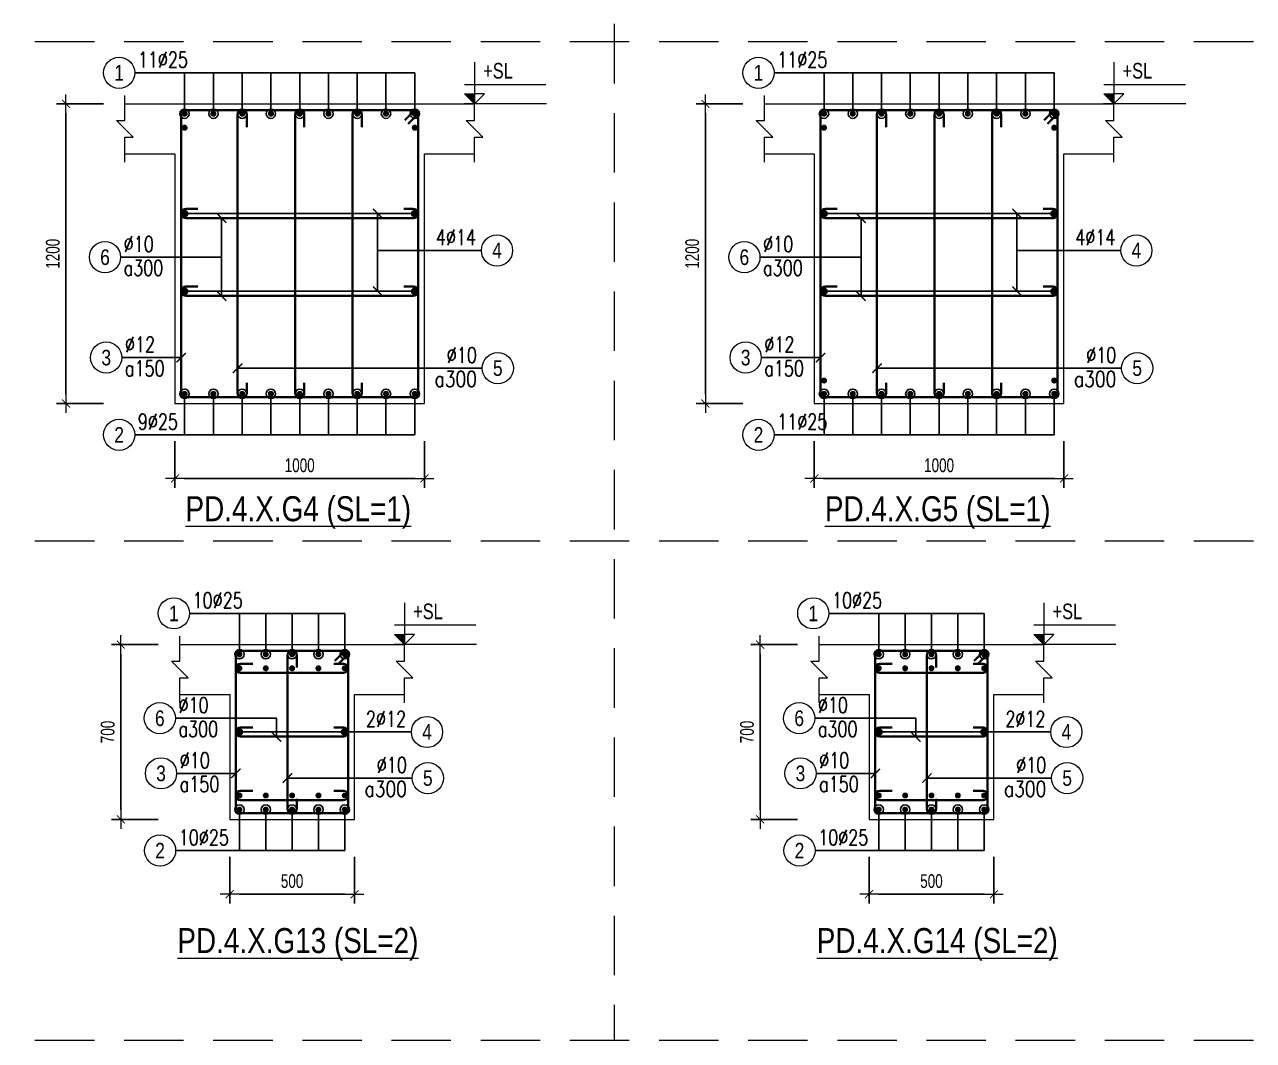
# Model space of a CAD drawing. Header units: millimetres. Extents: x 0 to 264070, y -218202 to 27271.
# Drawn here: x 238122 to 243045, y -212202 to -208133 of the extents above; entities that cross this region are included whole.
import ezdxf
from ezdxf.enums import TextEntityAlignment as Align

# ---------------------------------------------------------------- set-up
doc = ezdxf.new("R2010")
doc.units = ezdxf.units.MM
doc.header["$PDMODE"] = 3
doc.linetypes.add('HIDDEN2', pattern=[4.762499999999999, 3.175, -1.5875])
doc.layers.get('0').update_dxf_attribs({"lineweight": 20})
doc.layers.get('Defpoints').update_dxf_attribs({"color": 151, "lineweight": 9})
for name, color, linetype, lineweight in [('NDC_S_ANNO', 7, 'Continuous', 20), ('NDC_S_CONTINUOUS', 3, 'Continuous', 20), ('NDC_S_DIM', 1, 'Continuous', 15), ('NDC_S_HIDDEN', 8, 'HIDDEN2', 13), ('NDC_S_REBAR', 4, 'Continuous', 35), ('NDC_S_STIRRUP', 4, 'Continuous', 40), ('NDC_S_TEXT SYMBOL', 7, 'Continuous', 20), ('NDC_S_THIN LINE', 8, 'Continuous', 9), ('NDC_S_VN TEXT', 7, 'Continuous', 20)]:
    doc.layers.add(name, color=color, linetype=linetype, lineweight=lineweight)
doc.styles.add('ARIAL', font='arial.ttf', dxfattribs={"width": 0.8})
doc.styles.add('NDC_ANNO', font='', dxfattribs={"width": 0.8})
doc.styles.add('NDC_DIM', font='', dxfattribs={"width": 0.75})
doc.styles.add('NDC_EN TXT', font='romans.shx', dxfattribs={"width": 0.8})
doc.styles.get('NDC_ANNO').set_extended_font_data('Dotum')
doc.styles.get('NDC_DIM').set_extended_font_data('Dotum')
doc.dimstyles.new('NDC_dim_25', dxfattribs={"dimscale": 25, "dimtxt": 2.2, "dimasz": 1.5, "dimexe": 1.5, "dimexo": 2.5, "dimgap": 1, "dimtad": 1, "dimdec": 0, "dimzin": 0, "dimdsep": 46, "dimtxsty": 'NDC_DIM', "dimblk": 'DIMMARK', "dimcen": 0.09, "dimdle": 1.2, "dimclrd": 1, "dimclre": 1, "dimclrt": 3, "dimadec": 0, "dimazin": 0, "dimtfac": 1, "dimtdec": 0, "dimtix": 1, "dimtofl": 0, "dimtmove": 0, "dimatfit": 3, "dimfxl": 6, "dimfxlon": 1, "dimtolj": 1, "dimtzin": 0, "dimarcsym": 0})

# ---------------------------------------------------------------- blocks, each defined once
blk = doc.blocks.new('DIMMARK')
at = {"layer": 'NDC_S_DIM', "color": 1}
blk.add_line((-1.5, 0), (1, 0), dxfattribs=at)
at = {"layer": 'NDC_S_DIM', "color": 2, "const_width": 0.1}
blk.add_lwpolyline([(-0.4242640687119285, -0.4242640687119285), (0.4242640687119285, 0.4242640687119285)], dxfattribs=at)
blk = doc.blocks.new('kata_block_THEP')
at = {"layer": 'NDC_S_REBAR', "color": 0}
for p, q in [((-0.5, 0), (0.5, 0)), ((-0.3535533905960619, 0.353553390592424), (0.3535533905960619, -0.353553390592424)), ((0.3535533905960619, 0.353553390592424), (-0.3535533905960619, -0.353553390592424)), ((0, 0.5), (0, -0.5))]:
    blk.add_line(p, q, dxfattribs=at)
at = {"layer": 'NDC_S_REBAR', "color": 0, "const_width": 0.08333333333333334}
blk.add_lwpolyline([(-0.5, -1.818989403545856e-12, 1), (0.5000000000145519, -1.818989403545856e-12, 1), (-0.5, -1.818989403545856e-12, 1)], format="xyb", dxfattribs=at)
blk = doc.blocks.new('kata_block_TD')
at = {"color": 6, "linetype": 'ByBlock', "lineweight": -2, "style": 'ARIAL', "width": 0.8}
blk.add_attdef('SECTDET2', text='', height=5, dxfattribs=at).set_placement((0, 7.970649532882817), align=Align.CENTER)
at = {"color": 0, "linetype": 'ByBlock', "lineweight": -2, "style": 'ARIAL', "width": 0.8}
blk.add_attdef('SECTDET1', text='', height=5, dxfattribs=at).set_placement((0, 1.470649532882817), align=Align.CENTER)
at = {"color": 3, "lineweight": 25, "style": 'ARIAL', "width": 0.8}
blk.add_attdef('SSCALE', text='', height=2.5, dxfattribs=at).set_placement((0, -3.998868953555331), align=Align.CENTER)
blk = doc.blocks.new('kata_block_CT')
at = {"layer": 'NDC_S_ANNO'}
blk.add_hatch(color=3, dxfattribs=at).paths.add_polyline_path([(0, 1.596954857557648), (-1.612010908633238, 1.596954857557648), (0, 0)])
at = {"layer": 'NDC_S_ANNO', "ltscale": 50}
h = blk.add_hatch(dxfattribs=at)
h.set_pattern_fill('ANSI31', color=256, scale=1.406250541793835, style=0)
h.set_pattern_definition([(45.00000000000001, (0, 5.456968210637569e-12), (-3.157122508925224, 3.157122508925225), [])])
h.paths.add_polyline_path([(0, 1.596954857557648), (0, 0), (1.612010908924276, 1.596954857557648)])
for p, q in [((-1.592704896858777, 3.140833880479477), (11.46947077315417, 3.140833880479477)), ((11.56125648126181, 5.456968210637569e-12), (-1.63869572513795, 5.456968210637569e-12))]:
    blk.add_line(p, q, dxfattribs=at)
for points in [[(0, 6.69495074864426), (0, 0)], [(0, 0), (-1.612010908924276, 1.596954857557648), (0, 1.596954857557648)], [(0, 0), (1.612010908924276, 1.596954857557648), (0, 1.596954857557648)]]:
    blk.add_lwpolyline(points, dxfattribs=at)
at = {"layer": 'NDC_S_ANNO', "color": 8, "ltscale": 50}
blk.add_lwpolyline([(0, 0), (-1.612010908633238, 1.596954857557648), (0, 1.596954857557648)], dxfattribs=at)
at = {"layer": 'NDC_S_TEXT SYMBOL', "color": 3, "style": 'NDC_ANNO', "width": 0.8}
blk.add_attdef('CT', (1.409564409346785, 4.068271311703938), '', height=2.5, dxfattribs=at)
blk = doc.blocks.new('*D788')
at = {"layer": 'Defpoints', "color": 0, "transparency": 16777216}
for p in [(238724.1530588726, -209651.3548180899), (239724.1530588726, -209651.3548180899), (239724.1530588726, -209951.3548180899)]:
    blk.add_point(p, dxfattribs=at)
at = {"layer": 'NDC_S_DIM', "color": 1, "lineweight": -2, "transparency": 16777216}
for p, q in [((238724.1530588726, -209801.3548180899), (238724.1530588726, -209988.8548180899)), ((239724.1530588726, -209801.3548180899), (239724.1530588726, -209988.8548180899)), ((238761.6530588726, -209951.3548180899), (239686.6530588726, -209951.3548180899))]:
    blk.add_line(p, q, dxfattribs=at)
at = {"layer": 'NDC_S_DIM', "color": 1, "lineweight": -2, "transparency": 16777216, "xscale": 37.5, "yscale": 37.5, "zscale": 37.5, "rotation": 180}
blk.add_blockref('DIMMARK', (238724.1530588726, -209951.3548180899), dxfattribs=at)
at = {"layer": 'NDC_S_DIM', "color": 1, "lineweight": -2, "transparency": 16777216, "xscale": 37.5, "yscale": 37.5, "zscale": 37.5}
blk.add_blockref('DIMMARK', (239724.1530588726, -209951.3548180899), dxfattribs=at)
at = {"layer": 'NDC_S_DIM', "color": 3, "transparency": 16777216, "insert": (239224.1530588726, -209898.8548180899), "char_height": 55.00000000000001, "attachment_point": 5, "style": 'NDC_DIM'}
blk.add_mtext('\\A1;1000', dxfattribs=at)
blk = doc.blocks.new('*D789')
at = {"layer": 'Defpoints', "color": 0, "transparency": 16777216}
for p in [(238793.8261834169, -208451.3548180899), (238287.826183417, -209651.3548180899), (238793.8261834169, -209651.3548180899)]:
    blk.add_point(p, dxfattribs=at)
at = {"layer": 'NDC_S_DIM', "color": 1, "lineweight": -2, "transparency": 16777216}
for p, q in [((238437.826183417, -208451.3548180899), (238250.326183417, -208451.3548180899)), ((238287.826183417, -208488.8548180899), (238287.826183417, -209613.8548180899)), ((238437.826183417, -209651.3548180899), (238250.326183417, -209651.3548180899))]:
    blk.add_line(p, q, dxfattribs=at)
at = {"layer": 'NDC_S_DIM', "color": 1, "lineweight": -2, "transparency": 16777216, "xscale": 37.5, "yscale": 37.5, "zscale": 37.5}
for p, rotation in [((238287.826183417, -208451.3548180899), 90), ((238287.826183417, -209651.3548180899), 270)]:
    blk.add_blockref('DIMMARK', p, dxfattribs=dict(at, rotation=rotation))
at = {"layer": 'NDC_S_DIM', "color": 3, "transparency": 16777216, "insert": (238235.326183417, -209051.3548180899), "char_height": 55.00000000000001, "attachment_point": 5, "rotation": 90, "style": 'NDC_DIM'}
blk.add_mtext('\\A1;1200', dxfattribs=at)
blk = doc.blocks.new('*U240')
blk.add_circle((-2.5, 0), 2.5)
at = {"layer": 'NDC_S_VN TEXT', "color": 3, "style": 'NDC_EN TXT', "width": 0.75}
blk.add_attdef('DK1', (0.5, 0.8455043070534884), '', height=2.5, dxfattribs=at)
at = {"layer": 'NDC_S_VN TEXT', "color": 7, "style": 'ARIAL', "width": 0.8}
blk.add_attdef('SH2', text='', height=2.5, dxfattribs=at).set_placement((-2.5, 0), align=Align.MIDDLE)
blk = doc.blocks.new('*U241')
blk.add_circle((-2.5, 0), 2.5)
at = {"layer": 'NDC_S_VN TEXT', "color": 3, "style": 'NDC_EN TXT', "width": 0.75}
for tag, p in [('DK1', (0.5, 0.8455043070534884)), ('KC1', (0.5, -2.972544307831413))]:
    blk.add_attdef(tag, p, '', height=2.5, dxfattribs=at)
at = {"layer": 'NDC_S_VN TEXT', "color": 7, "style": 'ARIAL', "width": 0.8}
blk.add_attdef('SH2', text='', height=2.5, dxfattribs=at).set_placement((-2.5, 0), align=Align.MIDDLE)
blk = doc.blocks.new('*U321')
blk.add_circle((2.5, 0), 2.5)
at = {"layer": 'NDC_S_VN TEXT', "color": 3, "style": 'NDC_EN TXT'}
for tag, width, p in [('DK2', 0.75, (-0.85, 0.8455043070534884)), ('KC2', 0.8, (-0.85, -2.972544307831413))]:
    blk.add_attdef(tag, text='', height=2.5, dxfattribs=dict(at, width=width)).set_placement(p, align=Align.RIGHT)
at = {"layer": 'NDC_S_VN TEXT', "color": 7, "style": 'ARIAL', "width": 0.8}
blk.add_attdef('SH3', text='', height=2.5, dxfattribs=at).set_placement((2.5, 0), align=Align.MIDDLE)
blk = doc.blocks.new('*U239')
blk.add_circle((2.5, 0), 2.5)
at = {"layer": 'NDC_S_VN TEXT', "color": 3, "style": 'NDC_EN TXT', "width": 0.75}
blk.add_attdef('DK2', text='', height=2.5, dxfattribs=at).set_placement((-0.85, 0.8455043070534884), align=Align.RIGHT)
at = {"layer": 'NDC_S_VN TEXT', "color": 7, "style": 'ARIAL', "width": 0.8}
blk.add_attdef('SH3', text='', height=2.5, dxfattribs=at).set_placement((2.5, 0), align=Align.MIDDLE)
blk = doc.blocks.new('*D790')
at = {"layer": 'Defpoints', "color": 0, "transparency": 16777216}
for p in [(241285.6639962411, -209651.3548180899), (242285.6639962411, -209651.3548180899), (242285.6639962411, -209951.3548180899)]:
    blk.add_point(p, dxfattribs=at)
at = {"layer": 'NDC_S_DIM', "color": 1, "lineweight": -2, "transparency": 16777216}
for p, q in [((241285.6639962411, -209801.3548180899), (241285.6639962411, -209988.8548180899)), ((242285.6639962411, -209801.3548180899), (242285.6639962411, -209988.8548180899)), ((241323.1639962411, -209951.3548180899), (242248.1639962411, -209951.3548180899))]:
    blk.add_line(p, q, dxfattribs=at)
at = {"layer": 'NDC_S_DIM', "color": 1, "lineweight": -2, "transparency": 16777216, "xscale": 37.5, "yscale": 37.5, "zscale": 37.5, "rotation": 180}
blk.add_blockref('DIMMARK', (241285.6639962411, -209951.3548180899), dxfattribs=at)
at = {"layer": 'NDC_S_DIM', "color": 1, "lineweight": -2, "transparency": 16777216, "xscale": 37.5, "yscale": 37.5, "zscale": 37.5}
blk.add_blockref('DIMMARK', (242285.6639962411, -209951.3548180899), dxfattribs=at)
at = {"layer": 'NDC_S_DIM', "color": 3, "transparency": 16777216, "insert": (241785.6639962411, -209898.8548180899), "char_height": 55.00000000000001, "attachment_point": 5, "style": 'NDC_DIM'}
blk.add_mtext('\\A1;1000', dxfattribs=at)
blk = doc.blocks.new('*D791')
at = {"layer": 'Defpoints', "color": 0, "transparency": 16777216}
for p in [(241355.3371207855, -208451.3548180899), (240849.3371207855, -209651.3548180899), (241355.3371207855, -209651.3548180899)]:
    blk.add_point(p, dxfattribs=at)
at = {"layer": 'NDC_S_DIM', "color": 1, "lineweight": -2, "transparency": 16777216}
for p, q in [((240999.3371207855, -208451.3548180899), (240811.8371207855, -208451.3548180899)), ((240849.3371207855, -208488.8548180899), (240849.3371207855, -209613.8548180899)), ((240999.3371207855, -209651.3548180899), (240811.8371207855, -209651.3548180899))]:
    blk.add_line(p, q, dxfattribs=at)
at = {"layer": 'NDC_S_DIM', "color": 1, "lineweight": -2, "transparency": 16777216, "xscale": 37.5, "yscale": 37.5, "zscale": 37.5}
for p, rotation in [((240849.3371207855, -208451.3548180899), 90), ((240849.3371207855, -209651.3548180899), 270)]:
    blk.add_blockref('DIMMARK', p, dxfattribs=dict(at, rotation=rotation))
at = {"layer": 'NDC_S_DIM', "color": 3, "transparency": 16777216, "insert": (240796.8371207856, -209051.3548180899), "char_height": 55.00000000000001, "attachment_point": 5, "rotation": 90, "style": 'NDC_DIM'}
blk.add_mtext('\\A1;1200', dxfattribs=at)
blk = doc.blocks.new('*D802')
at = {"layer": 'Defpoints', "color": 0, "transparency": 16777216}
for p in [(238943.6708199179, -211316.6346989784), (239443.6708199179, -211316.6346989784), (239443.6708199179, -211616.6346989784)]:
    blk.add_point(p, dxfattribs=at)
at = {"layer": 'NDC_S_DIM', "color": 1, "lineweight": -2, "transparency": 16777216}
for p, q in [((238943.6708199179, -211466.6346989784), (238943.6708199179, -211654.1346989784)), ((239443.6708199179, -211466.6346989784), (239443.6708199179, -211654.1346989784)), ((238981.1708199179, -211616.6346989784), (239406.1708199179, -211616.6346989784))]:
    blk.add_line(p, q, dxfattribs=at)
at = {"layer": 'NDC_S_DIM', "color": 1, "lineweight": -2, "transparency": 16777216, "xscale": 37.5, "yscale": 37.5, "zscale": 37.5, "rotation": 180}
blk.add_blockref('DIMMARK', (238943.6708199179, -211616.6346989784), dxfattribs=at)
at = {"layer": 'NDC_S_DIM', "color": 1, "lineweight": -2, "transparency": 16777216, "xscale": 37.5, "yscale": 37.5, "zscale": 37.5}
blk.add_blockref('DIMMARK', (239443.6708199179, -211616.6346989784), dxfattribs=at)
at = {"layer": 'NDC_S_DIM', "color": 3, "transparency": 16777216, "insert": (239193.6708199179, -211564.1346989784), "char_height": 55.00000000000001, "attachment_point": 5, "style": 'NDC_DIM'}
blk.add_mtext('\\A1;500', dxfattribs=at)
blk = doc.blocks.new('*D803')
at = {"layer": 'Defpoints', "color": 0, "transparency": 16777216}
for p in [(239013.3439444622, -210616.6346989784), (238507.3439444622, -211316.6346989784), (239013.3439444622, -211316.6346989784)]:
    blk.add_point(p, dxfattribs=at)
at = {"layer": 'NDC_S_DIM', "color": 1, "lineweight": -2, "transparency": 16777216}
for p, q in [((238657.3439444622, -210616.6346989784), (238469.8439444622, -210616.6346989784)), ((238507.3439444622, -210654.1346989784), (238507.3439444622, -211279.1346989784)), ((238657.3439444622, -211316.6346989784), (238469.8439444622, -211316.6346989784))]:
    blk.add_line(p, q, dxfattribs=at)
at = {"layer": 'NDC_S_DIM', "color": 1, "lineweight": -2, "transparency": 16777216, "xscale": 37.5, "yscale": 37.5, "zscale": 37.5}
for p, rotation in [((238507.3439444622, -210616.6346989784), 90), ((238507.3439444622, -211316.6346989784), 270)]:
    blk.add_blockref('DIMMARK', p, dxfattribs=dict(at, rotation=rotation))
at = {"layer": 'NDC_S_DIM', "color": 3, "transparency": 16777216, "insert": (238454.8439444623, -210966.6346989783), "char_height": 55.00000000000001, "attachment_point": 5, "rotation": 90, "style": 'NDC_DIM'}
blk.add_mtext('\\A1;700', dxfattribs=at)
blk = doc.blocks.new('*D804')
at = {"layer": 'Defpoints', "color": 0, "transparency": 16777216}
for p in [(241505.1817572865, -211316.6346989784), (242005.1817572865, -211316.6346989784), (242005.1817572865, -211616.6346989784)]:
    blk.add_point(p, dxfattribs=at)
at = {"layer": 'NDC_S_DIM', "color": 1, "lineweight": -2, "transparency": 16777216}
for p, q in [((241505.1817572865, -211466.6346989784), (241505.1817572865, -211654.1346989784)), ((242005.1817572865, -211466.6346989784), (242005.1817572865, -211654.1346989784)), ((241542.6817572865, -211616.6346989784), (241967.6817572865, -211616.6346989784))]:
    blk.add_line(p, q, dxfattribs=at)
at = {"layer": 'NDC_S_DIM', "color": 1, "lineweight": -2, "transparency": 16777216, "xscale": 37.5, "yscale": 37.5, "zscale": 37.5, "rotation": 180}
blk.add_blockref('DIMMARK', (241505.1817572865, -211616.6346989784), dxfattribs=at)
at = {"layer": 'NDC_S_DIM', "color": 1, "lineweight": -2, "transparency": 16777216, "xscale": 37.5, "yscale": 37.5, "zscale": 37.5}
blk.add_blockref('DIMMARK', (242005.1817572865, -211616.6346989784), dxfattribs=at)
at = {"layer": 'NDC_S_DIM', "color": 3, "transparency": 16777216, "insert": (241755.1817572865, -211564.1346989784), "char_height": 55.00000000000001, "attachment_point": 5, "style": 'NDC_DIM'}
blk.add_mtext('\\A1;500', dxfattribs=at)
blk = doc.blocks.new('*D805')
at = {"layer": 'Defpoints', "color": 0, "transparency": 16777216}
for p in [(241574.8548818308, -210616.6346989784), (241068.8548818308, -211316.6346989784), (241574.8548818308, -211316.6346989784)]:
    blk.add_point(p, dxfattribs=at)
at = {"layer": 'NDC_S_DIM', "color": 1, "lineweight": -2, "transparency": 16777216}
for p, q in [((241218.8548818308, -210616.6346989784), (241031.3548818308, -210616.6346989784)), ((241068.8548818308, -210654.1346989784), (241068.8548818308, -211279.1346989784)), ((241218.8548818308, -211316.6346989784), (241031.3548818308, -211316.6346989784))]:
    blk.add_line(p, q, dxfattribs=at)
at = {"layer": 'NDC_S_DIM', "color": 1, "lineweight": -2, "transparency": 16777216, "xscale": 37.5, "yscale": 37.5, "zscale": 37.5}
for p, rotation in [((241068.8548818308, -210616.6346989784), 90), ((241068.8548818308, -211316.6346989784), 270)]:
    blk.add_blockref('DIMMARK', p, dxfattribs=dict(at, rotation=rotation))
at = {"layer": 'NDC_S_DIM', "color": 3, "transparency": 16777216, "insert": (241016.3548818308, -210966.6346989783), "char_height": 55.00000000000001, "attachment_point": 5, "rotation": 90, "style": 'NDC_DIM'}
blk.add_mtext('\\A1;700', dxfattribs=at)

msp = doc.modelspace()

# ---------------------------------------------------------------- linework, layer by layer
at = {"layer": 'NDC_S_CONTINUOUS'}
for points in [[(238524.1530588726, -208451.3548180899), (238724.1530588726, -208451.3548180899), (238724.1530588726, -208451.3548180899), (239724.1530588726, -208451.3548180899), (239724.1530588726, -208451.3548180899), (239924.1530588726, -208451.3548180899)], [(241085.6639962412, -208451.3548180899), (241285.6639962411, -208451.3548180899), (241285.6639962411, -208451.3548180899), (242285.6639962411, -208451.3548180899), (242285.6639962411, -208451.3548180899), (242485.6639962411, -208451.3548180899)], [(238524.1530588726, -208651.3548180899), (238724.1530588726, -208651.3548180899), (238724.1530588726, -209651.3548180899), (239724.1530588726, -209651.3548180899), (239724.1530588726, -208651.3548180899), (239924.1530588726, -208651.3548180899)], [(241085.6639962412, -208651.3548180899), (241285.6639962411, -208651.3548180899), (241285.6639962411, -209651.3548180899), (242285.6639962411, -209651.3548180899), (242285.6639962411, -208651.3548180899), (242485.6639962411, -208651.3548180899)], [(238743.6708199179, -210616.6346989784), (238943.6708199179, -210616.6346989784), (238943.6708199179, -210616.6346989784), (239443.6708199179, -210616.6346989784), (239443.6708199179, -210616.6346989784), (239643.6708199179, -210616.6346989784)], [(241305.1817572865, -210616.6346989784), (241505.1817572865, -210616.6346989784), (241505.1817572865, -210616.6346989784), (242005.1817572865, -210616.6346989784), (242005.1817572865, -210616.6346989784), (242205.1817572865, -210616.6346989784)], [(238743.6708199179, -210816.6346989784), (238943.6708199179, -210816.6346989784), (238943.6708199179, -211316.6346989784), (239443.6708199179, -211316.6346989784), (239443.6708199179, -210816.6346989784), (239643.6708199179, -210816.6346989784)], [(241305.1817572865, -210816.6346989784), (241505.1817572865, -210816.6346989784), (241505.1817572865, -211316.6346989784), (242005.1817572865, -211316.6346989784), (242005.1817572865, -210816.6346989784), (242205.1817572865, -210816.6346989784)]]:
    msp.add_lwpolyline(points, dxfattribs=at)
at = {"layer": 'NDC_S_HIDDEN', "ltscale": 75}
for p, q in [((240483.4511111922, -204202.0456222839), (240483.4511111922, -212202.0456222748)), ((243044.9620485608, -208202.0456222794), (225114.385486981, -208202.0456222793)), ((243044.9620485608, -210202.0456222771), (225114.385486981, -210202.045622277)), ((243044.9620485608, -212202.0456222748), (225114.385486981, -212202.0456222747))]:
    msp.add_line(p, q, dxfattribs=at)
at = {"layer": 'NDC_S_REBAR'}
for points in [[(239012.0850588726, -208543.6995080232), (239012.0850588726, -208494.7863382134, 0.9999999999999999), (238975.2210588726, -208494.7863382134), (238975.2210588726, -209607.9228180898, 0.9999999999999999), (239012.0850588726, -209607.9228180898), (239012.0850588726, -209568.665927081, -0.414213562)], [(239242.5850588726, -208543.6995080232), (239242.5850588726, -208494.7863382134, 0.9999999999999999), (239205.7210588726, -208494.7863382134), (239205.7210588726, -209607.9228180898, 0.9999999999999999), (239242.5850588726, -209607.9228180898), (239242.5850588726, -209568.665927081, -0.414213562)], [(239473.0850588728, -208543.6995080232), (239473.0850588728, -208494.7863382134, 0.9999999999999999), (239436.2210588728, -208494.7863382134), (239436.2210588728, -209607.9228180899, 0.9999999999999999), (239473.0850588728, -209607.9228180899), (239473.0850588728, -209568.665927081, -0.414213562)], [(241573.5959962412, -208543.6995080232), (241573.5959962412, -208494.7863382134, 0.9999999999999999), (241536.7319962411, -208494.7863382134), (241536.7319962411, -209607.9228180898, 0.9999999999999999), (241573.5959962412, -209607.9228180898), (241573.5959962412, -209568.665927081, -0.414213562)], [(241804.0959962412, -208543.6995080232), (241804.0959962412, -208494.7863382134, 0.9999999999999999), (241767.2319962411, -208494.7863382134), (241767.2319962411, -209607.9228180898, 0.9999999999999999), (241804.0959962412, -209607.9228180898), (241804.0959962412, -209568.665927081, -0.414213562)], [(242034.5959962413, -208543.6995080232), (242034.5959962413, -208494.7863382134, 0.9999999999999999), (241997.7319962413, -208494.7863382134), (241997.7319962413, -209607.9228180899, 0.9999999999999999), (242034.5959962413, -209607.9228180899), (242034.5959962413, -209568.665927081, -0.414213562)], [(238816.4982286825, -208871.9228180899), (238767.5850588726, -208871.9228180899, 0.9999999999999999), (238767.5850588726, -208908.78681809), (239680.7210588726, -208908.78681809, 0.9999999999999999), (239680.7210588726, -208871.9228180899), (239641.4641678638, -208871.9228180899, -0.414213562)], [(241378.009166051, -208871.9228180899), (241329.0959962412, -208871.9228180899, 0.9999999999999999), (241329.0959962412, -208908.78681809), (242242.2319962411, -208908.78681809, 0.9999999999999999), (242242.2319962411, -208871.9228180899), (242202.9751052323, -208871.9228180899, -0.414213562)], [(238816.4982286825, -209182.9228180899), (238767.5850588726, -209182.9228180899, 0.9999999999999999), (238767.5850588726, -209219.78681809), (239680.7210588726, -209219.78681809, 0.9999999999999999), (239680.7210588726, -209182.9228180899), (239641.4641678638, -209182.9228180899, -0.414213562)], [(241378.009166051, -209182.9228180899), (241329.0959962412, -209182.9228180899, 0.9999999999999999), (241329.0959962412, -209219.78681809), (242242.2319962411, -209219.78681809, 0.9999999999999999), (242242.2319962411, -209182.9228180899), (242202.9751052323, -209182.9228180899, -0.414213562)], [(239212.102819918, -210708.9793889117), (239212.102819918, -210660.0662191018, 0.9999999999999999), (239175.2388199179, -210660.0662191018), (239175.2388199179, -211273.2026989783, 0.9999999999999999), (239212.102819918, -211273.2026989783), (239212.102819918, -211233.9458079695, -0.414213562)], [(241773.6137572865, -210708.9793889117), (241773.6137572865, -210660.0662191018, 0.9999999999999999), (241736.7497572864, -210660.0662191018), (241736.7497572864, -211273.2026989783, 0.9999999999999999), (241773.6137572865, -211273.2026989783), (241773.6137572865, -211233.9458079695, -0.414213562)], [(239036.0159897278, -210693.2602223753), (238987.102819918, -210693.2602223753, 0.9999999999999999), (238987.102819918, -210730.1242223754), (239400.2388199179, -210730.1242223754, 0.9999999999999999), (239400.2388199179, -210693.2602223753), (239360.9819289091, -210693.2602223753, -0.414213562)], [(241597.5269270963, -210693.2602223753), (241548.6137572865, -210693.2602223753, 0.9999999999999999), (241548.6137572865, -210730.1242223754), (241961.7497572864, -210730.1242223754, 0.9999999999999999), (241961.7497572864, -210693.2602223753), (241922.4928662776, -210693.2602223753, -0.414213562)], [(239036.0159897278, -210948.2026989784), (238987.102819918, -210948.2026989784, 0.9999999999999999), (238987.102819918, -210985.0666989784), (239400.2388199179, -210985.0666989784, 0.9999999999999999), (239400.2388199179, -210948.2026989784), (239360.9819289091, -210948.2026989784, -0.414213562)], [(241597.5269270963, -210948.2026989784), (241548.6137572865, -210948.2026989784, 0.9999999999999999), (241548.6137572865, -210985.0666989784), (241961.7497572864, -210985.0666989784, 0.9999999999999999), (241961.7497572864, -210948.2026989784), (241922.4928662776, -210948.2026989784, -0.414213562)], [(239036.0159897278, -211202.7023915021), (238987.102819918, -211202.7023915021, 0.9999999999999999), (238987.102819918, -211239.5663915022), (239400.2388199179, -211239.5663915022, 0.9999999999999999), (239400.2388199179, -211202.7023915021), (239360.9819289091, -211202.7023915021, -0.414213562)], [(241597.5269270963, -211202.7023915021), (241548.6137572865, -211202.7023915021, 0.9999999999999999), (241548.6137572865, -211239.5663915022), (241961.7497572864, -211239.5663915022, 0.9999999999999999), (241961.7497572864, -211202.7023915021), (241922.4928662776, -211202.7023915021, -0.414213562)]]:
    msp.add_lwpolyline(points, format="xyb", dxfattribs=at)
at = {"layer": 'NDC_S_STIRRUP'}
for points in [[(239645.1530588726, -208516.3548180899), (239685.1530588726, -208476.3548180899, -0.414213562), (239699.1530588726, -208490.3548180899), (239699.1530588726, -209612.3548180899, -0.414213562), (239685.1530588726, -209626.3548180899), (238763.1530588726, -209626.3548180899, -0.414213562), (238749.1530588726, -209612.3548180899), (238749.1530588726, -208490.3548180899, -0.414213562), (238763.1530588726, -208476.3548180899), (239685.1530588726, -208476.3548180899, -0.414213562), (239699.1530588726, -208490.3548180899), (239659.1530588726, -208530.3548180899)], [(242206.6639962411, -208516.3548180899), (242246.6639962411, -208476.3548180899, -0.414213562), (242260.6639962411, -208490.3548180899), (242260.6639962411, -209612.3548180899, -0.414213562), (242246.6639962411, -209626.3548180899), (241324.6639962411, -209626.3548180899, -0.414213562), (241310.6639962411, -209612.3548180899), (241310.6639962411, -208490.3548180899, -0.414213562), (241324.6639962411, -208476.3548180899), (242246.6639962411, -208476.3548180899, -0.414213562), (242260.6639962411, -208490.3548180899), (242220.6639962411, -208530.3548180899)], [(239364.6708199179, -210681.6346989784), (239404.6708199179, -210641.6346989784, -0.414213562), (239418.6708199179, -210655.6346989784), (239418.6708199179, -211277.6346989784, -0.414213562), (239404.6708199179, -211291.6346989784), (238982.6708199179, -211291.6346989784, -0.414213562), (238968.6708199179, -211277.6346989784), (238968.6708199179, -210655.6346989784, -0.414213562), (238982.6708199179, -210641.6346989784), (239404.6708199179, -210641.6346989784, -0.414213562), (239418.6708199179, -210655.6346989784), (239378.6708199179, -210695.6346989784)], [(241926.1817572865, -210681.6346989784), (241966.1817572865, -210641.6346989784, -0.414213562), (241980.1817572865, -210655.6346989784), (241980.1817572865, -211277.6346989784, -0.414213562), (241966.1817572865, -211291.6346989784), (241544.1817572865, -211291.6346989784, -0.414213562), (241530.1817572865, -211277.6346989784), (241530.1817572865, -210655.6346989784, -0.414213562), (241544.1817572865, -210641.6346989784), (241966.1817572865, -210641.6346989784, -0.414213562), (241980.1817572865, -210655.6346989784), (241940.1817572865, -210695.6346989784)]]:
    msp.add_lwpolyline(points, format="xyb", dxfattribs=at)
at = {"layer": 'NDC_S_THIN LINE'}
for points in [[(238524.1530588726, -208684.6881514232), (238524.1530588726, -208584.6881514232), (238557.486392206, -208584.6881514232), (238490.8197255393, -208518.0214847566), (238524.1530588727, -208518.0214847566), (238524.1530588727, -208418.0214847566)], [(239924.1530588726, -208684.6881514232), (239924.1530588726, -208584.6881514232), (239957.486392206, -208584.6881514232), (239890.8197255394, -208518.0214847566), (239924.1530588727, -208518.0214847566), (239924.1530588727, -208418.0214847566)], [(241085.6639962412, -208684.6881514232), (241085.6639962412, -208584.6881514232), (241118.9973295745, -208584.6881514232), (241052.3306629079, -208518.0214847566), (241085.6639962412, -208518.0214847566), (241085.6639962412, -208418.0214847566)], [(242485.6639962411, -208684.6881514232), (242485.6639962411, -208584.6881514232), (242518.9973295745, -208584.6881514232), (242452.3306629079, -208518.0214847566), (242485.6639962412, -208518.0214847566), (242485.6639962412, -208418.0214847566)], [(238743.6708199179, -210849.9680323117), (238743.6708199179, -210749.9680323117), (238777.0041532513, -210749.9680323117), (238710.3374865846, -210683.301365645), (238743.6708199179, -210683.301365645), (238743.6708199179, -210583.301365645)], [(239643.6708199179, -210849.9680323117), (239643.6708199179, -210749.9680323117), (239677.0041532513, -210749.9680323117), (239610.3374865846, -210683.301365645), (239643.6708199179, -210683.301365645), (239643.6708199179, -210583.301365645)], [(241305.1817572865, -210849.9680323117), (241305.1817572865, -210749.9680323117), (241338.5150906198, -210749.9680323117), (241271.8484239531, -210683.301365645), (241305.1817572865, -210683.301365645), (241305.1817572865, -210583.301365645)], [(242205.1817572865, -210849.9680323117), (242205.1817572865, -210749.9680323117), (242238.5150906198, -210749.9680323117), (242171.8484239531, -210683.301365645), (242205.1817572865, -210683.301365645), (242205.1817572865, -210583.301365645)]]:
    msp.add_lwpolyline(points, dxfattribs=at)

# ---------------------------------------------------------------- block references
at = {"layer": 'NDC_S_REBAR', "xscale": 22, "yscale": 22, "zscale": 22}
for p in [(238763.1530588726, -208490.3548180899), (238878.4030588726, -208490.3548180899), (238993.6530588726, -208490.3548180899), (239108.9030588726, -208490.3548180899), (239224.1530588726, -208490.3548180899), (239339.4030588726, -208490.3548180899), (239454.6530588726, -208490.3548180899), (239569.9030588726, -208490.3548180899), (239685.1530588726, -208490.3548180899), (241324.6639962411, -208490.3548180899), (241439.9139962411, -208490.3548180899), (241555.1639962411, -208490.3548180899), (241670.4139962411, -208490.3548180899), (241785.6639962411, -208490.3548180899), (241900.9139962411, -208490.3548180899), (242016.1639962411, -208490.3548180899), (242131.4139962411, -208490.3548180899), (242246.6639962411, -208490.3548180899), (238763.1530588726, -208546.6063207863), (239685.1530588726, -208546.6063207863), (241324.6639962411, -208546.6063207863), (242246.6639962411, -208546.6063207863), (238763.1530588726, -208890.3548180899), (239685.1530588726, -208890.3548180899), (241324.6639962411, -208890.3548180899), (242246.6639962411, -208890.3548180899), (238763.1530588726, -209201.3548180899), (239685.1530588726, -209201.3548180899), (241324.6639962411, -209201.3548180899), (242246.6639962411, -209201.3548180899), (241324.6639962411, -209559.2604176533), (242246.6639962411, -209559.2604176533), (238763.1530588726, -209612.3548180899), (238878.4030588726, -209612.3548180899), (238993.6530588726, -209612.3548180899), (239108.9030588726, -209612.3548180899), (239224.1530588726, -209612.3548180899), (239339.4030588726, -209612.3548180899), (239454.6530588726, -209612.3548180899), (239569.9030588726, -209612.3548180899), (239685.1530588726, -209612.3548180899), (241324.6639962411, -209612.3548180899), (241439.9139962411, -209612.3548180899), (241555.1639962411, -209612.3548180899), (241670.4139962411, -209612.3548180899), (241785.6639962411, -209612.3548180899), (241900.9139962411, -209612.3548180899), (242016.1639962411, -209612.3548180899), (242131.4139962411, -209612.3548180899), (242246.6639962411, -209612.3548180899), (238982.6708199179, -210655.6346989784), (239404.6708199179, -210655.6346989784), (241544.1817572865, -210655.6346989784), (241966.1817572865, -210655.6346989784), (238982.6708199179, -210711.6922223753), (239404.6708199179, -210711.6922223753), (241544.1817572865, -210711.6922223753), (241966.1817572865, -210711.6922223753), (238982.6708199179, -210966.6346989784), (239404.6708199179, -210966.6346989784), (241544.1817572865, -210966.6346989784), (241966.1817572865, -210966.6346989784), (238982.6708199179, -211221.1343915021), (239088.1708199179, -211221.1343915021), (239193.6708199179, -211221.1343915021), (239299.1708199179, -211221.1343915021), (239404.6708199179, -211221.1343915021), (241544.1817572865, -211221.1343915021), (241649.6817572865, -211221.1343915021), (241755.1817572865, -211221.1343915021), (241860.6817572865, -211221.1343915021), (241966.1817572865, -211221.1343915021), (238982.6708199179, -211277.6346989784), (239088.1708199179, -211277.6346989784), (239193.6708199179, -211277.6346989784), (239299.1708199179, -211277.6346989784), (239404.6708199179, -211277.6346989784), (241544.1817572865, -211277.6346989784), (241649.6817572865, -211277.6346989784), (241755.1817572865, -211277.6346989784), (241860.6817572865, -211277.6346989784), (241966.1817572865, -211277.6346989784)]:
    msp.add_blockref('kata_block_THEP', p, dxfattribs=at)
at = {"layer": 'NDC_S_REBAR', "xscale": -22, "yscale": 22, "zscale": 22, "rotation": 180}
for p in [(239088.1708199179, -210655.6346989784), (239193.6708199179, -210655.6346989784), (239299.1708199179, -210655.6346989784), (241649.6817572865, -210655.6346989784), (241755.1817572865, -210655.6346989784), (241860.6817572865, -210655.6346989784), (239088.1708199179, -210711.6922223753), (239193.6708199179, -210711.6922223753), (239299.1708199179, -210711.6922223753), (241649.6817572865, -210711.6922223753), (241755.1817572865, -210711.6922223753), (241860.6817572865, -210711.6922223753)]:
    msp.add_blockref('kata_block_THEP', p, dxfattribs=at)
at = {"layer": 'NDC_S_THIN LINE', "xscale": 25, "yscale": 25, "zscale": 25}
for name, p, values in [('*U240', (238563.1530588726, -208326.3548180899), {'SH2': '1', 'DK1': '11%%c25'}), ('*U240', (241124.6639962411, -208326.3548180899), {'SH2': '1', 'DK1': '11%%c25'}), ('*U239', (239952.0433026702, -209037.95333658), {'SH3': '4', 'DK2': '4%%c14'}), ('*U239', (242513.5542400387, -209037.95333658), {'SH3': '4', 'DK2': '4%%c14'}), ('*U241', (238506.6530588725, -209065.0708180899), {'SH2': '6', 'DK1': '%%c10', 'KC1': 'a300'}), ('*U241', (241068.1639962411, -209065.0708180899), {'SH2': '6', 'DK1': '%%c10', 'KC1': 'a300'}), ('*U241', (238511.6530588726, -209467.1754886995), {'SH2': '3', 'DK1': '%%c12', 'KC1': 'a150'}), ('*U241', (241073.1639962412, -209467.1754886995), {'SH2': '3', 'DK1': '%%c12', 'KC1': 'a150'}), ('*U321', (239955.2092577369, -209509.8219462692), {'SH3': '5', 'DK2': '%%c10', 'KC2': 'a300'}), ('*U321', (242516.7201951054, -209509.8219462692), {'SH3': '5', 'DK2': '%%c10', 'KC2': 'a300'}), ('*U240', (238563.1530588726, -209776.3548180899), {'SH2': '2', 'DK1': '9%%c25'}), ('*U240', (241124.6639962411, -209776.3548180899), {'SH2': '2', 'DK1': '11%%c25'}), ('*U240', (238782.6708199179, -210491.6346989784), {'SH2': '1', 'DK1': '10%%c25'}), ('*U240', (241344.1817572865, -210491.6346989784), {'SH2': '1', 'DK1': '10%%c25'}), ('*U241', (238726.1708199179, -210911.6346989784), {'SH2': '6', 'DK1': '%%c10', 'KC1': 'a300'}), ('*U241', (241287.6817572865, -210911.6346989784), {'SH2': '6', 'DK1': '%%c10', 'KC1': 'a300'}), ('*U239', (239671.5610637155, -210966.6346989784), {'SH3': '4', 'DK2': '2%%c12'}), ('*U239', (242233.072001084, -210966.6346989784), {'SH3': '4', 'DK2': '2%%c12'}), ('*U241', (238731.1708199179, -211132.4553695879), {'SH2': '3', 'DK1': '%%c10', 'KC1': 'a150'}), ('*U321', (239674.7270187822, -211151.5509618651), {'SH3': '5', 'DK2': '%%c10', 'KC2': 'a300'}), ('*U241', (241292.6817572865, -211132.4553695879), {'SH2': '3', 'DK1': '%%c10', 'KC1': 'a150'}), ('*U321', (242236.2379561507, -211151.5509618651), {'SH3': '5', 'DK2': '%%c10', 'KC2': 'a300'}), ('*U240', (238727.2123720695, -211441.6346989784), {'SH2': '2', 'DK1': '10%%c25'}), ('*U240', (241288.723309438, -211441.6346989784), {'SH2': '2', 'DK1': '10%%c25'})]:
    msp.add_blockref(name, p, dxfattribs=at).add_auto_attribs(values)
at = {"layer": 'NDC_S_VN TEXT', "xscale": 25, "yscale": 25, "zscale": 25}
for p in [(239924.1530588726, -208451.3548180899), (242485.6639962411, -208451.3548180899), (239643.6708199179, -210616.6346989784), (242205.1817572865, -210616.6346989784)]:
    msp.add_blockref('kata_block_CT', p, dxfattribs=at).add_auto_attribs({'CT': '+SL'})
at = {"layer": 'NDC_S_VN TEXT'}
ref = msp.add_blockref('kata_block_TD', (239218.4830034217, -210151.9762108493), dxfattribs=dict(at, xscale=20, yscale=20, zscale=20))
ref.add_attrib('SECTDET1', '%%uPD.4.X.G4 (SL=1)', dxfattribs={"layer": '0', "color": 0, "linetype": 'ByBlock', "lineweight": -2, "height": 100, "style": 'ARIAL', "width": 0.8}).set_placement((239218.4830034217, -210122.5632201916), align=Align.CENTER)
ref = msp.add_blockref('kata_block_TD', (241779.9939407903, -210151.9762108493), dxfattribs=dict(at, xscale=20, yscale=20, zscale=20))
ref.add_attrib('SECTDET1', '%%uPD.4.X.G5 (SL=1)', dxfattribs={"layer": '0', "color": 0, "linetype": 'ByBlock', "lineweight": -2, "height": 100, "style": 'ARIAL', "width": 0.8}).set_placement((241779.9939407903, -210122.5632201916), align=Align.CENTER)
ref = msp.add_blockref('kata_block_TD', (239216.9291942755, -211881.5403459154), dxfattribs=dict(at, xscale=20, yscale=20, zscale=20))
ref.add_attrib('SECTDET1', '%%uPD.4.X.G13 (SL=2)', dxfattribs={"layer": '0', "color": 0, "linetype": 'ByBlock', "lineweight": -2, "height": 100, "style": 'ARIAL', "width": 0.8}).set_placement((239216.9291942755, -211852.1273552577), align=Align.CENTER)
ref = msp.add_blockref('kata_block_TD', (241778.440131644, -211881.5403459154), dxfattribs=dict(at, xscale=20, yscale=20, zscale=20))
ref.add_attrib('SECTDET1', '%%uPD.4.X.G14 (SL=2)', dxfattribs={"layer": '0', "color": 0, "linetype": 'ByBlock', "lineweight": -2, "height": 100, "style": 'ARIAL', "width": 0.8}).set_placement((241778.440131644, -211852.1273552577), align=Align.CENTER)

# ---------------------------------------------------------------- dimensions: what is measured, and where the dimension line sits
at = {"layer": 'NDC_S_DIM'}
for base, p1, p2, picture, middle in [((238287.826183417, -209651.3548180899), (238793.8261834169, -208451.3548180899), (238793.8261834169, -209651.3548180899), '*D789', (238235.326183417, -209051.3548180899)), ((240849.3371207855, -209651.3548180899), (241355.3371207855, -208451.3548180899), (241355.3371207855, -209651.3548180899), '*D791', (240796.8371207856, -209051.3548180899)), ((238507.3439444622, -211316.6346989784), (239013.3439444622, -210616.6346989784), (239013.3439444622, -211316.6346989784), '*D803', (238454.8439444623, -210966.6346989783)), ((241068.8548818308, -211316.6346989784), (241574.8548818308, -210616.6346989784), (241574.8548818308, -211316.6346989784), '*D805', (241016.3548818308, -210966.6346989783))]:
    dim = msp.add_linear_dim(base=base, p1=p1, p2=p2, angle=270, dimstyle='NDC_dim_25', dxfattribs=at)
    dim.commit()
    dim.dimension.update_dxf_attribs({"geometry": picture, "text_midpoint": middle})
for base, p1, p2, picture, middle in [((239724.1530588726, -209951.3548180899), (238724.1530588726, -209651.3548180899), (239724.1530588726, -209651.3548180899), '*D788', (239224.1530588726, -209898.8548180899)), ((242285.6639962411, -209951.3548180899), (241285.6639962411, -209651.3548180899), (242285.6639962411, -209651.3548180899), '*D790', (241785.6639962411, -209898.8548180899)), ((239443.6708199179, -211616.6346989784), (238943.6708199179, -211316.6346989784), (239443.6708199179, -211316.6346989784), '*D802', (239193.6708199179, -211564.1346989784)), ((242005.1817572865, -211616.6346989784), (241505.1817572865, -211316.6346989784), (242005.1817572865, -211316.6346989784), '*D804', (241755.1817572865, -211564.1346989784))]:
    dim = msp.add_linear_dim(base=base, p1=p1, p2=p2, dimstyle='NDC_dim_25', dxfattribs=at)
    dim.commit()
    dim.dimension.update_dxf_attribs({"geometry": picture, "text_midpoint": middle})

# ---------------------------------------------------------------- leaders
at = {"layer": 'NDC_S_THIN LINE'}
for points, override in [([(238763.1530588726, -208490.3548180899), (238763.1530588726, -208326.3548180899), (238563.1530588726, -208326.3548180899)], {"dimldrblk": 'DotBlank'}), ([(238878.4030588726, -208490.3548180899), (238878.4030588726, -208326.3548180899), (238563.1530588726, -208326.3548180899)], {"dimldrblk": 'DotBlank'}), ([(239685.1530588726, -208490.3548180899), (239685.1530588726, -208326.3548180899), (238563.1530588726, -208326.3548180899)], {"dimldrblk": 'DotBlank'}), ([(238993.6530588725, -208490.3548180899), (238993.6530588725, -208326.3548180899), (238678.4030588725, -208326.3548180899)], {"dimldrblk": 'DotBlank'}), ([(239108.9030588725, -208490.3548180899), (239108.9030588725, -208326.3548180899), (238793.6530588725, -208326.3548180899)], {"dimldrblk": 'DotBlank'}), ([(239224.1530588725, -208490.3548180899), (239224.1530588725, -208326.3548180899), (238908.9030588725, -208326.3548180899)], {"dimldrblk": 'DotBlank'}), ([(239339.4030588725, -208490.3548180899), (239339.4030588725, -208326.3548180899), (239024.1530588725, -208326.3548180899)], {"dimldrblk": 'DotBlank'}), ([(239454.6530588725, -208490.3548180899), (239454.6530588725, -208326.3548180899), (239139.4030588725, -208326.3548180899)], {"dimldrblk": 'DotBlank'}), ([(239569.9030588725, -208490.3548180899), (239569.9030588725, -208326.3548180899), (239254.6530588725, -208326.3548180899)], {"dimldrblk": 'DotBlank'}), ([(241324.6639962411, -208490.3548180899), (241324.6639962411, -208326.3548180899), (241124.6639962411, -208326.3548180899)], {"dimldrblk": 'DotBlank'}), ([(241439.9139962411, -208490.3548180899), (241439.9139962411, -208326.3548180899), (241124.6639962411, -208326.3548180899)], {"dimldrblk": 'DotBlank'}), ([(242246.6639962411, -208490.3548180899), (242246.6639962411, -208326.3548180899), (241124.6639962411, -208326.3548180899)], {"dimldrblk": 'DotBlank'}), ([(241555.163996241, -208490.3548180899), (241555.163996241, -208326.3548180899), (241239.913996241, -208326.3548180899)], {"dimldrblk": 'DotBlank'}), ([(241670.413996241, -208490.3548180899), (241670.413996241, -208326.3548180899), (241355.163996241, -208326.3548180899)], {"dimldrblk": 'DotBlank'}), ([(241785.663996241, -208490.3548180899), (241785.663996241, -208326.3548180899), (241470.413996241, -208326.3548180899)], {"dimldrblk": 'DotBlank'}), ([(241900.913996241, -208490.3548180899), (241900.913996241, -208326.3548180899), (241585.663996241, -208326.3548180899)], {"dimldrblk": 'DotBlank'}), ([(242016.163996241, -208490.3548180899), (242016.163996241, -208326.3548180899), (241700.913996241, -208326.3548180899)], {"dimldrblk": 'DotBlank'}), ([(242131.413996241, -208490.3548180899), (242131.413996241, -208326.3548180899), (241816.163996241, -208326.3548180899)], {"dimldrblk": 'DotBlank'}), ([(238763.1530588726, -208890.3548180899), (239691.1530588726, -208890.3548180899)], {"dimasz": 1, "dimldrblk": 'DotBlank'}), ([(239685.1530588726, -208890.3548180899), (238763.1530588726, -208890.3548180899)], {"dimasz": 1, "dimldrblk": 'DotBlank'}), ([(239536.2020064585, -208890.3548180899), (239536.2020064585, -209037.95333658), (239952.0433026702, -209037.95333658)], {"dimldrblk": 'ArchTick'}), ([(241324.6639962411, -208890.3548180899), (242252.6639962411, -208890.3548180899)], {"dimasz": 1, "dimldrblk": 'DotBlank'}), ([(242246.6639962411, -208890.3548180899), (241324.6639962411, -208890.3548180899)], {"dimasz": 1, "dimldrblk": 'DotBlank'}), ([(242097.712943827, -208890.3548180899), (242097.712943827, -209037.95333658), (242513.5542400387, -209037.95333658)], {"dimldrblk": 'ArchTick'}), ([(238911.4863922058, -208908.78681809), (238911.4863922059, -209065.0708180899), (238506.6530588725, -209065.0708180899)], {"dimldrblk": 'ArchTick'}), ([(241472.9973295743, -208908.78681809), (241472.9973295744, -209065.0708180899), (241068.1639962411, -209065.0708180899)], {"dimldrblk": 'ArchTick'}), ([(238911.486392206, -209221.3548180899), (238911.4863922059, -209065.0708180899), (238506.6530588725, -209065.0708180899)], {"dimldrblk": 'ArchTick'}), ([(239536.2020064585, -209201.3548180899), (239536.2020064585, -209037.95333658), (239952.0433026702, -209037.95333658)], {"dimldrblk": 'ArchTick'}), ([(241472.9973295745, -209221.3548180899), (241472.9973295744, -209065.0708180899), (241068.1639962411, -209065.0708180899)], {"dimldrblk": 'ArchTick'}), ([(242097.712943827, -209201.3548180899), (242097.712943827, -209037.95333658), (242513.5542400387, -209037.95333658)], {"dimldrblk": 'ArchTick'}), ([(238763.1530588726, -209201.3548180899), (239691.1530588726, -209201.3548180899)], {"dimasz": 1, "dimldrblk": 'DotBlank'}), ([(239685.1530588726, -209201.3548180899), (238763.1530588726, -209201.3548180899)], {"dimasz": 1, "dimldrblk": 'DotBlank'}), ([(241324.6639962411, -209201.3548180899), (242252.6639962411, -209201.3548180899)], {"dimasz": 1, "dimldrblk": 'DotBlank'}), ([(242246.6639962411, -209201.3548180899), (241324.6639962411, -209201.3548180899)], {"dimasz": 1, "dimldrblk": 'DotBlank'}), ([(238749.1530588726, -209467.1754886995), (238511.6530588726, -209467.1754886995)], {"dimldrblk": 'ArchTick'}), ([(241310.6639962411, -209467.1754886995), (241073.1639962412, -209467.1754886995)], {"dimldrblk": 'ArchTick'}), ([(238975.2210588726, -209509.8219462692), (239955.2092577369, -209509.8219462692)], {"dimldrblk": 'ArchTick'}), ([(241536.7319962411, -209509.8219462692), (242516.7201951054, -209509.8219462692)], {"dimldrblk": 'ArchTick'}), ([(238763.1530588726, -209612.3548180899), (238763.1530588726, -209776.3548180899), (238563.1530588726, -209776.3548180899)], {"dimldrblk": 'DotBlank'}), ([(238878.4030588726, -209612.3548180899), (238878.4030588726, -209776.3548180899), (238563.1530588726, -209776.3548180899)], {"dimldrblk": 'DotBlank'}), ([(239685.1530588726, -209612.3548180899), (239685.1530588726, -209776.3548180899), (238563.1530588726, -209776.3548180899)], {"dimldrblk": 'DotBlank'}), ([(238993.6530588725, -209612.3548180899), (238993.6530588725, -209776.3548180899), (238678.4030588725, -209776.3548180899)], {"dimldrblk": 'DotBlank'}), ([(239108.9030588725, -209612.3548180899), (239108.9030588725, -209776.3548180899), (238793.6530588725, -209776.3548180899)], {"dimldrblk": 'DotBlank'}), ([(239224.1530588725, -209612.3548180899), (239224.1530588725, -209776.3548180899), (238908.9030588725, -209776.3548180899)], {"dimldrblk": 'DotBlank'}), ([(239339.4030588725, -209612.3548180899), (239339.4030588725, -209776.3548180899), (239024.1530588725, -209776.3548180899)], {"dimldrblk": 'DotBlank'}), ([(239454.6530588725, -209612.3548180899), (239454.6530588725, -209776.3548180899), (239139.4030588725, -209776.3548180899)], {"dimldrblk": 'DotBlank'}), ([(239569.9030588725, -209612.3548180899), (239569.9030588725, -209776.3548180899), (239254.6530588725, -209776.3548180899)], {"dimldrblk": 'DotBlank'}), ([(241324.6639962411, -209612.3548180899), (241324.6639962411, -209776.3548180899), (241124.6639962411, -209776.3548180899)], {"dimldrblk": 'DotBlank'}), ([(241439.9139962411, -209612.3548180899), (241439.9139962411, -209776.3548180899), (241124.6639962411, -209776.3548180899)], {"dimldrblk": 'DotBlank'}), ([(242246.6639962411, -209612.3548180899), (242246.6639962411, -209776.3548180899), (241124.6639962411, -209776.3548180899)], {"dimldrblk": 'DotBlank'}), ([(241555.163996241, -209612.3548180899), (241555.163996241, -209776.3548180899), (241239.913996241, -209776.3548180899)], {"dimldrblk": 'DotBlank'}), ([(241670.413996241, -209612.3548180899), (241670.413996241, -209776.3548180899), (241355.163996241, -209776.3548180899)], {"dimldrblk": 'DotBlank'}), ([(241785.663996241, -209612.3548180899), (241785.663996241, -209776.3548180899), (241470.413996241, -209776.3548180899)], {"dimldrblk": 'DotBlank'}), ([(241900.913996241, -209612.3548180899), (241900.913996241, -209776.3548180899), (241585.663996241, -209776.3548180899)], {"dimldrblk": 'DotBlank'}), ([(242016.163996241, -209612.3548180899), (242016.163996241, -209776.3548180899), (241700.913996241, -209776.3548180899)], {"dimldrblk": 'DotBlank'}), ([(242131.413996241, -209612.3548180899), (242131.413996241, -209776.3548180899), (241816.163996241, -209776.3548180899)], {"dimldrblk": 'DotBlank'}), ([(238982.6708199179, -210655.6346989784), (238982.6708199179, -210491.6346989784), (238782.6708199179, -210491.6346989784)], {"dimldrblk": 'DotBlank'}), ([(239088.1708199179, -210655.6346989784), (239088.1708199179, -210491.6346989784), (238782.6708199179, -210491.6346989784)], {"dimldrblk": 'DotBlank'}), ([(239193.6708199181, -210655.6346989783), (239193.6708199181, -210491.6346989783), (238782.6708199179, -210491.6346989784)], {"dimldrblk": 'DotBlank'}), ([(239299.1708199181, -210655.6346989783), (239299.1708199181, -210491.6346989783), (238782.6708199179, -210491.6346989784)], {"dimldrblk": 'DotBlank'}), ([(239404.6708199179, -210655.6346989784), (239404.6708199179, -210491.6346989784), (238782.6708199179, -210491.6346989784)], {"dimldrblk": 'DotBlank'}), ([(241544.1817572865, -210655.6346989784), (241544.1817572865, -210491.6346989784), (241344.1817572865, -210491.6346989784)], {"dimldrblk": 'DotBlank'}), ([(241649.6817572865, -210655.6346989784), (241649.6817572865, -210491.6346989784), (241344.1817572865, -210491.6346989784)], {"dimldrblk": 'DotBlank'}), ([(241755.1817572866, -210655.6346989783), (241755.1817572866, -210491.6346989783), (241344.1817572865, -210491.6346989784)], {"dimldrblk": 'DotBlank'}), ([(241860.6817572866, -210655.6346989783), (241860.6817572866, -210491.6346989783), (241344.1817572865, -210491.6346989784)], {"dimldrblk": 'DotBlank'}), ([(241966.1817572865, -210655.6346989784), (241966.1817572865, -210491.6346989784), (241344.1817572865, -210491.6346989784)], {"dimldrblk": 'DotBlank'}), ([(239131.0041532513, -210986.6346989784), (239131.0041532513, -210911.6346989784), (238726.1708199179, -210911.6346989784)], {"dimldrblk": 'ArchTick'}), ([(241692.5150906198, -210986.6346989784), (241692.5150906198, -210911.6346989784), (241287.6817572865, -210911.6346989784)], {"dimldrblk": 'ArchTick'}), ([(238982.6708199179, -210966.6346989784), (239410.6708199179, -210966.6346989784)], {"dimasz": 1, "dimldrblk": 'DotBlank'}), ([(239404.6708199179, -210966.6346989784), (238982.6708199179, -210966.6346989784)], {"dimasz": 1, "dimldrblk": 'DotBlank'}), ([(239404.6708199179, -210966.6346989784), (239671.5610637155, -210966.6346989784)], {"dimldrblk": 'DotSmall'}), ([(241544.1817572865, -210966.6346989784), (241972.1817572865, -210966.6346989784)], {"dimasz": 1, "dimldrblk": 'DotBlank'}), ([(241966.1817572865, -210966.6346989784), (241544.1817572865, -210966.6346989784)], {"dimasz": 1, "dimldrblk": 'DotBlank'}), ([(241966.1817572865, -210966.6346989784), (242233.072001084, -210966.6346989784)], {"dimldrblk": 'DotSmall'}), ([(238968.6708199179, -211132.4553695879), (238731.1708199179, -211132.4553695879)], {"dimldrblk": 'ArchTick'}), ([(239175.2388199179, -211151.5509618651), (239674.7270187822, -211151.5509618651)], {"dimldrblk": 'ArchTick'}), ([(241530.1817572865, -211132.4553695879), (241292.6817572865, -211132.4553695879)], {"dimldrblk": 'ArchTick'}), ([(241736.7497572864, -211151.5509618651), (242236.2379561507, -211151.5509618651)], {"dimldrblk": 'ArchTick'}), ([(238982.6708199179, -211277.6346989784), (238982.6708199179, -211441.6346989784), (238727.2123720695, -211441.6346989784)], {"dimldrblk": 'DotBlank'}), ([(239088.1708199179, -211277.6346989784), (239088.1708199179, -211441.6346989784), (238727.2123720695, -211441.6346989784)], {"dimldrblk": 'DotBlank'}), ([(239193.6708199179, -211277.6346989784), (239193.6708199179, -211441.6346989784), (238727.2123720695, -211441.6346989784)], {"dimldrblk": 'DotBlank'}), ([(239299.1708199179, -211277.6346989784), (239299.1708199179, -211441.6346989784), (238727.2123720695, -211441.6346989784)], {"dimldrblk": 'DotBlank'}), ([(239404.6708199179, -211277.6346989784), (239404.6708199179, -211441.6346989784), (238727.2123720695, -211441.6346989784)], {"dimldrblk": 'DotBlank'}), ([(241544.1817572865, -211277.6346989784), (241544.1817572865, -211441.6346989784), (241288.723309438, -211441.6346989784)], {"dimldrblk": 'DotBlank'}), ([(241649.6817572865, -211277.6346989784), (241649.6817572865, -211441.6346989784), (241288.723309438, -211441.6346989784)], {"dimldrblk": 'DotBlank'}), ([(241755.1817572865, -211277.6346989784), (241755.1817572865, -211441.6346989784), (241288.723309438, -211441.6346989784)], {"dimldrblk": 'DotBlank'}), ([(241860.6817572865, -211277.6346989784), (241860.6817572865, -211441.6346989784), (241288.723309438, -211441.6346989784)], {"dimldrblk": 'DotBlank'}), ([(241966.1817572865, -211277.6346989784), (241966.1817572865, -211441.6346989784), (241288.723309438, -211441.6346989784)], {"dimldrblk": 'DotBlank'})]:
    msp.add_leader(points, dimstyle='NDC_dim_25', override=override, dxfattribs=at)

doc.saveas('drawing.dxf')
